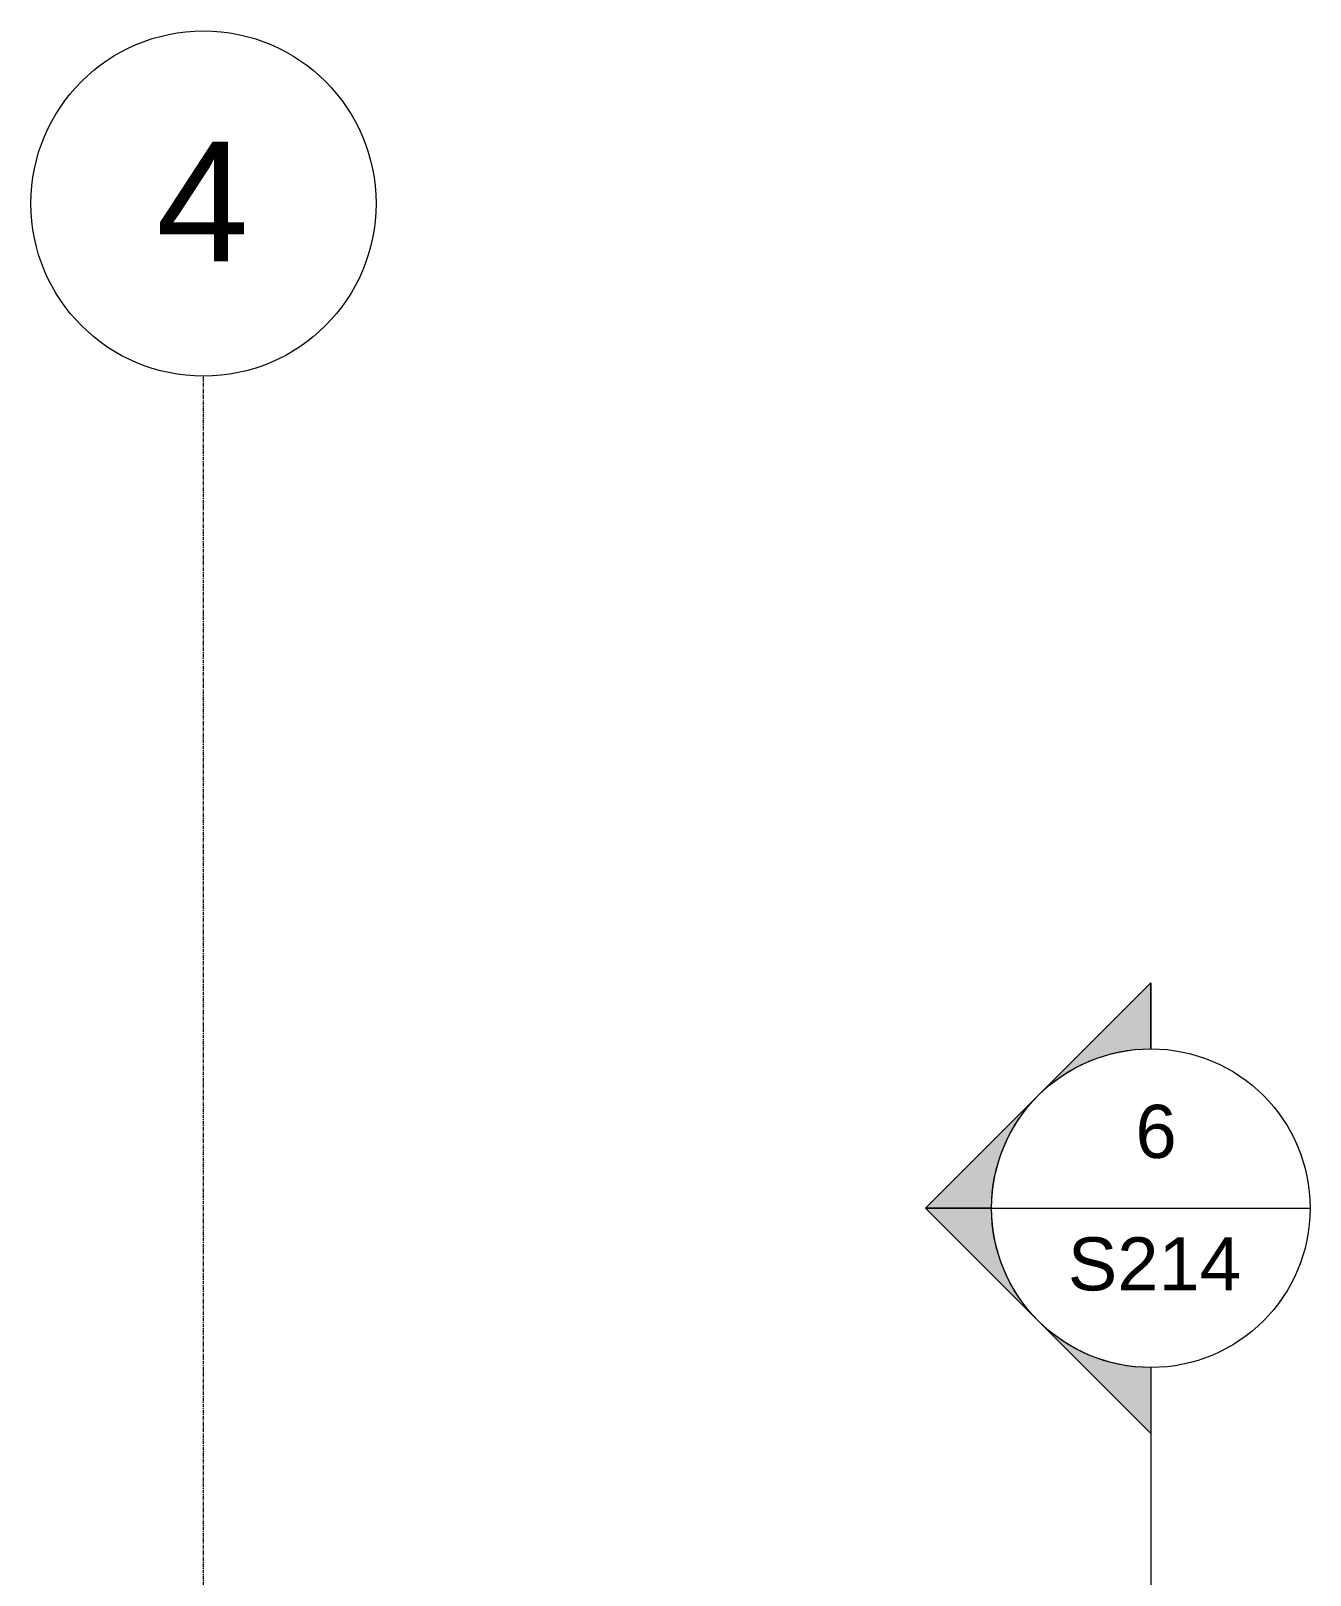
# Model space of a CAD drawing. Header units: inches. Extents: x -4036 to -1914, y 2 to 12338.
# Drawn here: x -2524.9 to -2342.8, y 12117.9 to 12337.7 of the extents above; entities that cross this region are included whole.
import ezdxf

# ---------------------------------------------------------------- set-up
doc = ezdxf.new("R2010")
doc.units = ezdxf.units.IN
doc.header["$MEASUREMENT"] = 0
doc.linetypes.add('Línea de rejilla', pattern=[0.875, 0.5, -0.125, 0.125, -0.125])
for name, color, linetype, lineweight in [('G-ANNO-SYMB', 111, 'Continuous', 9), ('S-GRID', 1, 'Continuous', 9), ('S-GRID-IDEN', 1, 'Continuous', 9)]:
    doc.layers.add(name, color=color, linetype=linetype, lineweight=lineweight)
doc.styles.add('Arial_1', font='arial.ttf', dxfattribs={"height": 17.007874})
doc.styles.add('Arial_2', font='arial.ttf', dxfattribs={"height": 7.559055})

# ---------------------------------------------------------------- blocks, each defined once
blk = doc.blocks.new('Rejilla - Extremo inicial de rejilla - Círculo-11506-FRAMING PLAN - 2ND FLOOR')
at = {"layer": 'S-GRID-IDEN'}
blk.add_circle((0, 0), 0.2559, dxfattribs=at)
blk = doc.blocks.new('Vista de diseño - Extremo inicial de sección - Rellenado-1561-FRAMING PLAN - 2ND FLOOR')
at = {"layer": 'G-ANNO-SYMB'}
h = blk.add_hatch(color=256, dxfattribs=at)
edge = h.paths.add_edge_path(flags=0)
edge.add_line((-0.2362, 0.3341), (-0.2362, 0.2362))
edge.add_arc((-0.2362, 0), 0.2362, 90, 135)
edge.add_line((-0.4033, 0.167), (-0.2362, 0.3341))
h = blk.add_hatch(color=256, dxfattribs=at)
edge = h.paths.add_edge_path(flags=0)
edge.add_line((-0.2362, 0.3341), (-0.0692, 0.167))
edge.add_arc((-0.2362, 0), 0.2362, 45, 90)
edge.add_line((-0.2362, 0.2362), (-0.2362, 0.3341))
h = blk.add_hatch(color=256, dxfattribs=at)
edge = h.paths.add_edge_path(flags=0)
edge.add_line((-0.5703, 0), (-0.4033, 0.167))
edge.add_arc((-0.2362, 0), 0.2362, 135, 180)
edge.add_line((-0.4724, 0), (-0.5703, 0))
h = blk.add_hatch(color=256, dxfattribs=at)
edge = h.paths.add_edge_path(flags=0)
edge.add_line((0.0978, 0), (0, 0))
edge.add_arc((-0.2362, 0), 0.2362, 360, 405)
edge.add_line((-0.0692, 0.167), (0.0978, 0))
for p, q in [((-0.2362, 0.3341), (-0.5703, 0)), ((-0.2362, 0.3341), (-0.4033, 0.167)), ((-0.2362, 0.3341), (0.0978, 0)), ((-0.2362, 0.2362), (-0.2362, 0.3341)), ((-0.2362, 0.3341), (-0.2362, 0.2362)), ((-0.0692, 0.167), (-0.2362, 0.3341)), ((-0.4033, 0.167), (-0.5703, 0)), ((0.0978, 0), (-0.0692, 0.167)), ((-0.5703, 0), (-0.4724, 0)), ((0, 0), (0.0978, 0)), ((-0.4724, 0), (-0.5703, 0)), ((0, 0), (0.0978, 0))]:
    blk.add_line(p, q, dxfattribs=at)
for start, end in [(360, 180), (90, 135), (45, 90), (135, 180), (360, 45), (180, 360)]:
    blk.add_arc((-0.2362, 0), 0.2362, start, end, dxfattribs=at)

msp = doc.modelspace()

# ---------------------------------------------------------------- linework, layer by layer
at = {"layer": 'G-ANNO-SYMB'}
for p, q in [((-2388.15, 12170.16), (-2342.8, 12170.16)), ((-2365.47, 12147.48), (-2365.47, 12040.11))]:
    msp.add_line(p, q, dxfattribs=at)
at = {"layer": 'S-GRID', "linetype": 'Línea de rejilla'}
msp.add_line((-2500.32, 9786.33), (-2500.32, 12288.56), dxfattribs=at)

# ---------------------------------------------------------------- block references
at = {"layer": 'G-ANNO-SYMB', "extrusion": (0, 0, -1), "xscale": 95.99999999999994, "yscale": 95.99999999999994, "zscale": 95.99999999999994, "rotation": 270.0000000000003}
msp.add_blockref('Vista de diseño - Extremo inicial de sección - Rellenado-1561-FRAMING PLAN - 2ND FLOOR', (2365.47, 12147.48), dxfattribs=at)
at = {"layer": 'S-GRID-IDEN', "xscale": 95.99999999999994, "yscale": 95.99999999999994, "zscale": 95.99999999999994}
msp.add_blockref('Rejilla - Extremo inicial de rejilla - Círculo-11506-FRAMING PLAN - 2ND FLOOR', (-2500.32, 12313.12), dxfattribs=at)

# ---------------------------------------------------------------- texts
at = {"layer": 'G-ANNO-SYMB', "attachment_point": 1, "style": 'Arial_2'}
for s, insert, char_height, width in [('6', (-2367.66, 12184.86), 7.56, 7.272), ('S214', (-2377.29, 12166.01), 7.559, 30.603)]:
    msp.add_mtext(s, dxfattribs=dict(at, insert=insert, char_height=char_height, width=width))
at = {"layer": 'S-GRID-IDEN', "insert": (-2507.07, 12321.91), "char_height": 17.01, "width": 16.059, "attachment_point": 1, "style": 'Arial_1'}
msp.add_mtext('4', dxfattribs=at)

doc.saveas('drawing.dxf')
